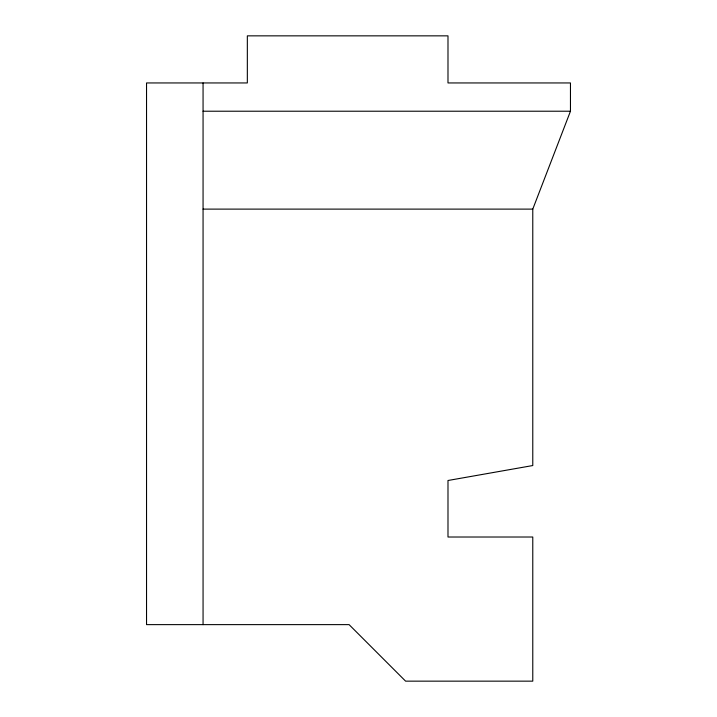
<?xml version="1.0" encoding="UTF-8"?>
<svg xmlns="http://www.w3.org/2000/svg" width="717" height="717" viewBox="0 0 717 717"><rect width="100%" height="100%" fill="white"/><g stroke="black" fill="none" stroke-linecap="round" stroke-linejoin="round"><path stroke-width="1.08" d="M532.776 209.113L570.463 111.216L570.463 82.948L447.991 82.948L447.991 35.85L247.338 35.85L247.338 82.948L146.537 82.948L146.537 624.624L349.08 624.624L405.598 681.15L532.776 681.15L532.776 537.015L447.991 537.015L447.991 480.498L532.776 465.548L532.776 209.113L203.063 209.113M203.063 111.216L570.463 111.216M203.063 82.948L203.063 624.624"/></g></svg>
